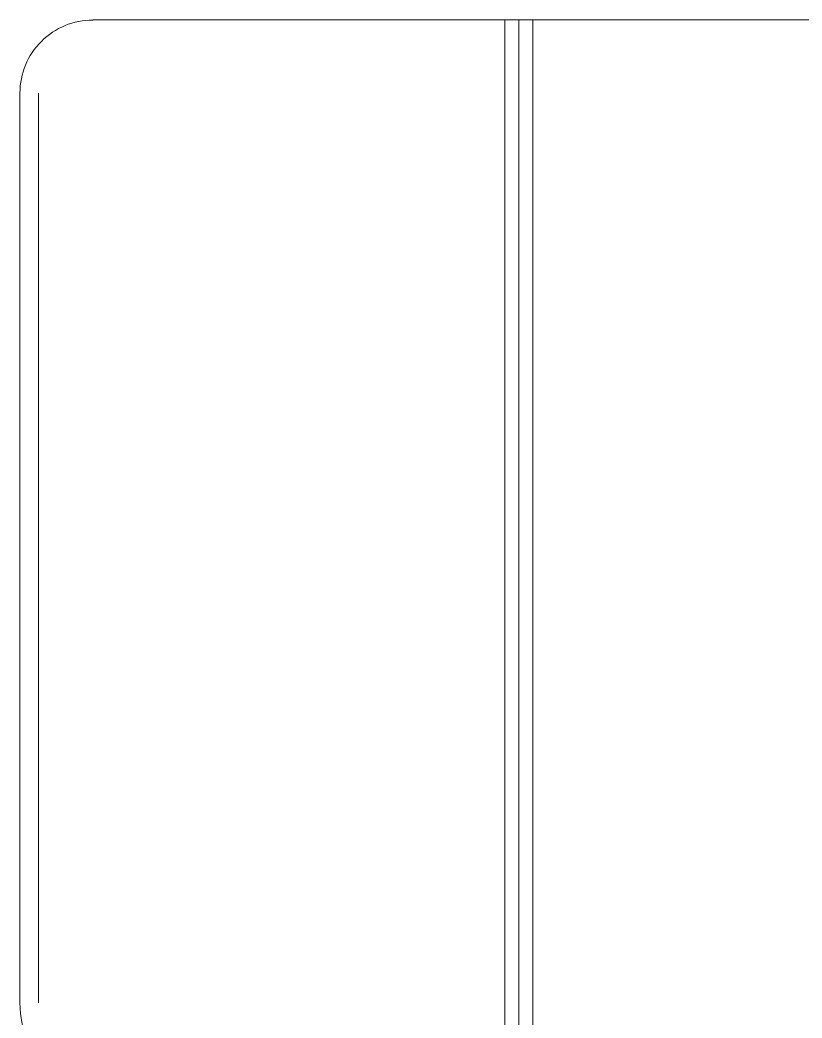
# Model space of a CAD drawing. Header units: millimetres. Extents: x -160614 to 59925, y -157025 to 0.
# Drawn here: x -67537.6 to -67395.6, y -96350.9 to -96169.8 of the extents above; entities that cross this region are included whole.
import ezdxf

# ---------------------------------------------------------------- set-up
doc = ezdxf.new("R2010")
doc.units = ezdxf.units.MM
doc.header["$LTSCALE"] = 8
doc.layers.add('72_EGR_EQP_TAG', color=9, linetype='Continuous', lineweight=5)
doc.layers.add('LOADING', color=9, linetype='Continuous', lineweight=5)
doc.layers.add('TME-NON MEDICAL FURNITURE', color=9, linetype='Continuous')

# ---------------------------------------------------------------- blocks, each defined once
blk = doc.blocks.new('GF21008-P')
at = {"layer": 'LOADING'}
for p, q in [((0.71658, -0.1974), (0.71658, 0)), ((0.71912, -0.1974), (0.71912, 0)), ((0.72166, -0.1974), (0.72166, 0)), ((0.80631, -0.18414), (0.80631, -0.01908)), ((0.8097, -0.18414), (0.8097, -0.01908)), ((-0.7767, -0.1974), (0.79645, -0.1974))]:
    blk.add_line(p, q, dxfattribs=at)
for centre, radius, start, end in [((0.79062, -0.01908), 0.01908, 0, 90), ((0.79645, -0.18414), 0.01325, 270, 0)]:
    blk.add_arc(centre, radius, start, end, dxfattribs=at)
blk = doc.blocks.new('1stF')
at = {"layer": 'TME-NON MEDICAL FURNITURE', "color": 9, "xscale": 1000, "yscale": 1000, "zscale": 1000, "rotation": 179.9999999998383}
blk.add_blockref('GF21008-P', (-66727.89, -96367.23), dxfattribs=at)

msp = doc.modelspace()

# ---------------------------------------------------------------- block references
at = {"layer": '72_EGR_EQP_TAG'}
msp.add_blockref('1stF', (0, 0), dxfattribs=at)

doc.saveas('drawing.dxf')
